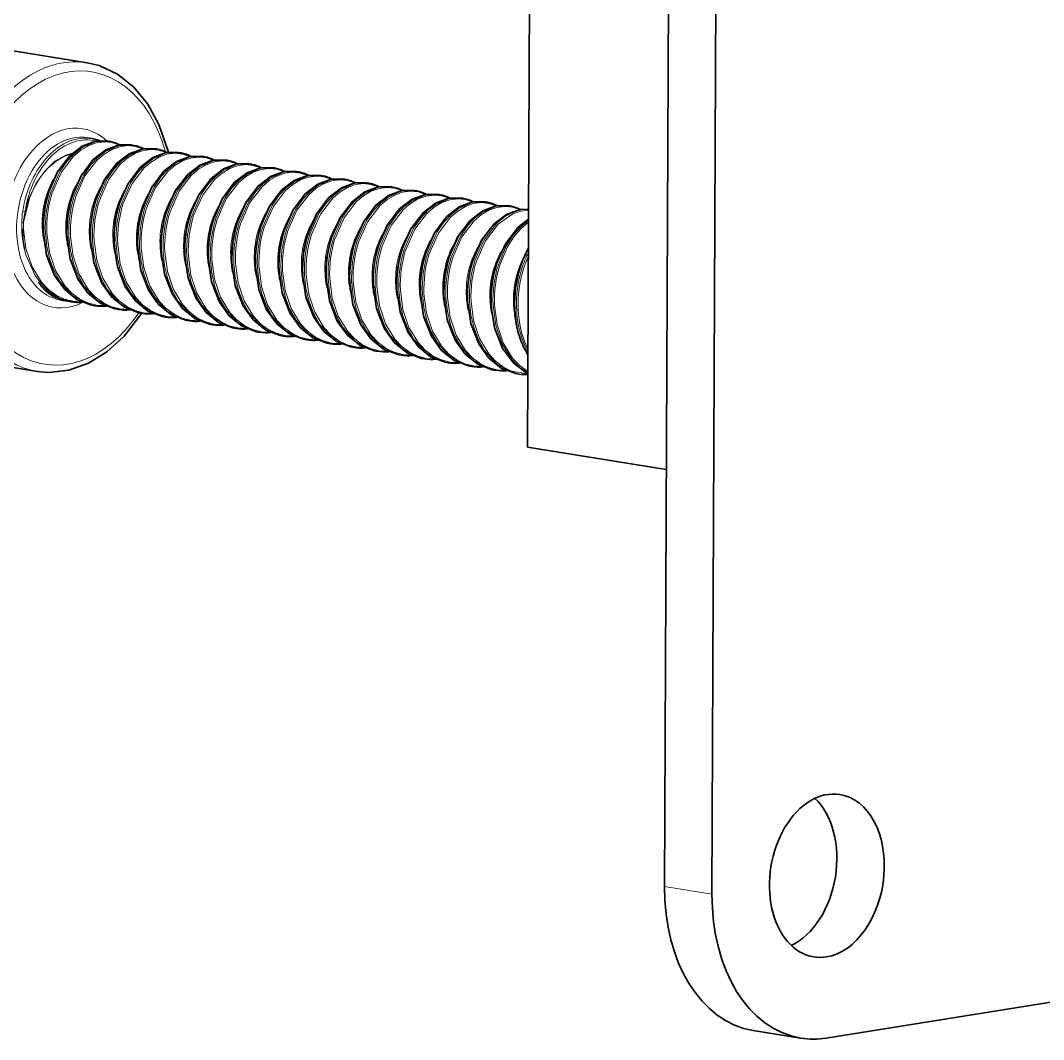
# Model space of a CAD drawing. Extents: x 386 to 1090, y 188 to 736.
# Drawn here: x 903.34 to 915.77, y 581.21 to 593.59 of the extents above; entities that cross this region are included whole.
import ezdxf

# ---------------------------------------------------------------- set-up
doc = ezdxf.new("R2010")
doc.units = 0

msp = doc.modelspace()

# ---------------------------------------------------------------- linework, layer by layer
at = {"color": 7, "lineweight": 35}
for p, q in [((911.169, 583.065), (911.292, 611.687)), ((911.745, 582.972), (911.869, 611.594))]:
    msp.add_line(p, q, dxfattribs=at)
at = {"color": 7, "lineweight": 35, "ltscale": 0.394782}
msp.add_line((909.506, 588.404), (909.574, 604.195), dxfattribs=at)
at = {"color": 7, "lineweight": 35, "ltscale": 0.025376}
for p, q in [((904.153, 593.078), (903.151, 593.239)), ((903.548, 589.326), (902.546, 589.488))]:
    msp.add_line(p, q, dxfattribs=at)
at = {"color": 7, "lineweight": 35, "ltscale": 0.00145}
for p, q in [((904.21, 592.157), (904.153, 592.166)), ((903.892, 590.182), (903.835, 590.191))]:
    msp.add_line(p, q, dxfattribs=at)
at = {"color": 7, "lineweight": 35, "ltscale": 0.000486911}
for p, q in [((904.421, 592.123), (904.402, 592.126)), ((904.708, 592.076), (904.689, 592.08)), ((905.28, 591.984), (905.261, 591.987)), ((905.567, 591.938), (905.547, 591.941)), ((905.853, 591.892), (905.834, 591.895)), ((906.712, 591.753), (906.693, 591.756)), ((906.998, 591.707), (906.979, 591.71)), ((907.857, 591.568), (907.838, 591.572)), ((908.43, 591.476), (908.41, 591.479)), ((909.002, 591.384), (908.983, 591.387)), ((909.289, 591.338), (909.269, 591.341)), ((905.105, 589.987), (905.086, 589.99)), ((905.964, 589.848), (905.945, 589.851)), ((906.25, 589.802), (906.231, 589.805)), ((906.537, 589.756), (906.517, 589.759)), ((907.109, 589.663), (907.09, 589.666)), ((907.395, 589.617), (907.376, 589.62)), ((907.682, 589.571), (907.663, 589.574)), ((908.254, 589.479), (908.235, 589.482)), ((908.541, 589.432), (908.521, 589.435)), ((909.4, 589.294), (909.38, 589.297))]:
    msp.add_line(p, q, dxfattribs=at)
at = {"color": 7, "lineweight": 35, "ltscale": 0.000410938}
for p, q in [((904.438, 592.12), (904.421, 592.123)), ((905.01, 592.027), (904.994, 592.03)), ((905.297, 591.981), (905.28, 591.984)), ((905.583, 591.935), (905.567, 591.938)), ((906.155, 591.843), (906.139, 591.846)), ((906.442, 591.796), (906.426, 591.799)), ((906.728, 591.75), (906.712, 591.753)), ((907.301, 591.658), (907.284, 591.661)), ((907.587, 591.612), (907.571, 591.615)), ((907.873, 591.566), (907.857, 591.568)), ((908.732, 591.427), (908.716, 591.43)), ((909.018, 591.381), (909.002, 591.384)), ((909.305, 591.335), (909.289, 591.338))]:
    msp.add_line(p, q, dxfattribs=at)
at = {"color": 7, "lineweight": 35, "ltscale": 0.000409436}
for p, q in [((904.724, 592.073), (904.708, 592.076)), ((905.869, 591.889), (905.853, 591.892)), ((907.014, 591.704), (906.998, 591.707)), ((908.446, 591.473), (908.43, 591.476))]:
    msp.add_line(p, q, dxfattribs=at)
at = {"color": 7, "lineweight": 35, "ltscale": 0.000485405}
for p, q in [((904.994, 592.03), (904.975, 592.033)), ((906.426, 591.799), (906.406, 591.802)), ((907.284, 591.661), (907.265, 591.664)), ((907.571, 591.615), (907.552, 591.618)), ((908.716, 591.43), (908.697, 591.433)), ((904.246, 590.125), (904.227, 590.128)), ((904.532, 590.079), (904.513, 590.082)), ((905.678, 589.894), (905.658, 589.897)), ((907.968, 589.525), (907.949, 589.528)), ((909.113, 589.34), (909.094, 589.343))]:
    msp.add_line(p, q, dxfattribs=at)
at = {"color": 7, "lineweight": 35, "ltscale": 0.000485162}
for p, q in [((906.139, 591.846), (906.12, 591.849)), ((906.823, 589.709), (906.804, 589.713))]:
    msp.add_line(p, q, dxfattribs=at)
at = {"color": 7, "lineweight": 35, "ltscale": 0.000486669}
for p, q in [((908.143, 591.522), (908.124, 591.525)), ((903.96, 590.171), (903.941, 590.174)), ((904.819, 590.033), (904.799, 590.036)), ((905.391, 589.94), (905.372, 589.943)), ((908.827, 589.386), (908.808, 589.389))]:
    msp.add_line(p, q, dxfattribs=at)
at = {"color": 7, "lineweight": 35, "ltscale": 0.000411212}
msp.add_line((908.16, 591.519), (908.143, 591.522), dxfattribs=at)
at = {"color": 7, "lineweight": 13, "ltscale": 0.0007072}
msp.add_line((903.398, 591.268), (903.37, 591.273), dxfattribs=at)
at = {"color": 7, "lineweight": 13, "ltscale": 0.002024}
msp.add_line((903.359, 591.055), (903.358, 591.136), dxfattribs=at)
at = {"color": 7, "lineweight": 13, "ltscale": 0.000485424}
msp.add_line((903.378, 591.135), (903.358, 591.136), dxfattribs=at)
at = {"color": 7, "lineweight": 13, "ltscale": 0.002004}
msp.add_line((903.378, 591.135), (903.379, 591.055), dxfattribs=at)
at = {"color": 7, "lineweight": 13, "ltscale": 0.000346378}
msp.add_line((903.373, 591.055), (903.359, 591.055), dxfattribs=at)
at = {"color": 7, "lineweight": 35, "ltscale": 0.000577268}
msp.add_line((903.915, 590.179), (903.892, 590.182), dxfattribs=at)
at = {"color": 7, "lineweight": 35, "ltscale": 0.000491461}
for p, q in [((904.208, 590.132), (904.227, 590.128)), ((904.494, 590.085), (904.513, 590.082)), ((905.353, 589.947), (905.372, 589.943)), ((905.639, 589.901), (905.658, 589.897)), ((906.784, 589.716), (906.804, 589.713)), ((907.93, 589.531), (907.949, 589.528)), ((909.075, 589.347), (909.094, 589.343))]:
    msp.add_line(p, q, dxfattribs=at)
at = {"color": 7, "lineweight": 35, "ltscale": 0.000489959}
for p, q in [((904.78, 590.039), (904.799, 590.036)), ((905.067, 589.993), (905.086, 589.99)), ((905.925, 589.855), (905.945, 589.851)), ((906.498, 589.762), (906.517, 589.759)), ((907.071, 589.67), (907.09, 589.666)), ((907.357, 589.624), (907.376, 589.62)), ((907.643, 589.578), (907.663, 589.574)), ((908.502, 589.439), (908.521, 589.435)), ((908.788, 589.393), (908.808, 589.389)), ((909.361, 589.3), (909.38, 589.297))]:
    msp.add_line(p, q, dxfattribs=at)
at = {"color": 7, "lineweight": 35, "ltscale": 0.000489691}
for p, q in [((906.212, 589.808), (906.231, 589.805)), ((908.216, 589.485), (908.235, 589.482))]:
    msp.add_line(p, q, dxfattribs=at)
at = {"color": 7, "lineweight": 35, "ltscale": 0.042663}
msp.add_line((909.506, 588.404), (911.191, 588.133), dxfattribs=at)
at = {"color": 7, "lineweight": 13, "ltscale": 0.014591}
msp.add_line((911.169, 583.065), (911.745, 582.972), dxfattribs=at)
at = {"color": 7, "lineweight": 35, "ltscale": 0.203351}
msp.add_line((913.133, 581.223), (921.164, 582.515), dxfattribs=at)
at = {"color": 7, "lineweight": 35, "ltscale": 0.014592}
msp.add_line((912.823, 581.223), (912.247, 581.316), dxfattribs=at)
at = {"color": 7, "lineweight": 35}
for points in [[(905.14, 591.99), (905.025, 592.327), (904.889, 592.574), (904.72, 592.779), (904.521, 592.937), (904.299, 593.042), (904.153, 593.078)], [(903.684, 591.502), (903.792, 591.75), (903.941, 591.947), (904.093, 592.064), (904.256, 592.124), (904.402, 592.126)], [(903.971, 591.456), (904.079, 591.704), (904.228, 591.901), (904.379, 592.018), (904.542, 592.078), (904.689, 592.08)], [(904.257, 591.41), (904.365, 591.658), (904.514, 591.855), (904.665, 591.972), (904.828, 592.032), (904.975, 592.033)], [(904.543, 591.364), (904.651, 591.611), (904.8, 591.809), (904.951, 591.926), (905.115, 591.986), (905.261, 591.987)], [(904.83, 591.317), (904.938, 591.565), (905.087, 591.763), (905.238, 591.879), (905.401, 591.939), (905.547, 591.941)], [(905.116, 591.271), (905.224, 591.519), (905.373, 591.716), (905.524, 591.833), (905.687, 591.893), (905.834, 591.895)], [(905.402, 591.225), (905.51, 591.473), (905.659, 591.67), (905.81, 591.787), (905.973, 591.847), (906.12, 591.849)], [(905.688, 591.179), (905.796, 591.427), (905.945, 591.624), (906.097, 591.741), (906.26, 591.801), (906.406, 591.802)], [(905.975, 591.133), (906.083, 591.38), (906.232, 591.578), (906.383, 591.695), (906.546, 591.755), (906.693, 591.756)], [(906.261, 591.087), (906.369, 591.334), (906.518, 591.532), (906.669, 591.648), (906.832, 591.708), (906.979, 591.71)], [(906.547, 591.04), (906.655, 591.288), (906.804, 591.486), (906.956, 591.602), (907.119, 591.662), (907.265, 591.664)], [(906.834, 590.994), (906.942, 591.242), (907.091, 591.439), (907.242, 591.556), (907.405, 591.616), (907.552, 591.618)], [(907.12, 590.948), (907.228, 591.196), (907.377, 591.393), (907.528, 591.51), (907.691, 591.57), (907.838, 591.572)], [(907.406, 590.902), (907.514, 591.15), (907.663, 591.347), (907.814, 591.464), (907.978, 591.524), (908.124, 591.525)], [(907.693, 590.856), (907.8, 591.103), (907.95, 591.301), (908.101, 591.418), (908.264, 591.478), (908.41, 591.479)], [(907.979, 590.81), (908.087, 591.057), (908.236, 591.255), (908.387, 591.371), (908.55, 591.431), (908.697, 591.433)], [(908.265, 590.763), (908.373, 591.011), (908.522, 591.208), (908.673, 591.325), (908.836, 591.385), (908.983, 591.387)], [(908.551, 590.717), (908.659, 590.965), (908.808, 591.162), (908.96, 591.279), (909.123, 591.339), (909.269, 591.341)], [(908.838, 590.671), (908.947, 590.92), (909.097, 591.118), (909.25, 591.235), (909.413, 591.294), (909.518, 591.299)], [(909.124, 590.625), (909.235, 590.878), (909.389, 591.078), (909.518, 591.178)], [(903.62, 591.016), (903.661, 590.738), (903.758, 590.492), (903.88, 590.321), (904.033, 590.198), (904.208, 590.132)], [(903.907, 590.969), (903.948, 590.692), (904.044, 590.445), (904.166, 590.274), (904.319, 590.152), (904.494, 590.085)], [(904.193, 590.923), (904.234, 590.646), (904.33, 590.399), (904.453, 590.228), (904.605, 590.106), (904.78, 590.039)], [(904.479, 590.877), (904.52, 590.599), (904.617, 590.353), (904.739, 590.182), (904.892, 590.059), (905.067, 589.993)], [(904.766, 590.831), (904.806, 590.553), (904.903, 590.307), (905.025, 590.136), (905.178, 590.013), (905.353, 589.947)], [(905.052, 590.785), (905.093, 590.507), (905.189, 590.261), (905.312, 590.09), (905.464, 589.967), (905.639, 589.901)], [(905.338, 590.738), (905.379, 590.461), (905.476, 590.214), (905.598, 590.044), (905.751, 589.921), (905.925, 589.855)], [(905.625, 590.692), (905.665, 590.415), (905.762, 590.168), (905.884, 589.997), (906.037, 589.875), (906.212, 589.808)], [(905.911, 590.646), (905.952, 590.368), (906.048, 590.122), (906.171, 589.951), (906.323, 589.828), (906.498, 589.762)], [(906.197, 590.6), (906.238, 590.322), (906.334, 590.076), (906.457, 589.905), (906.61, 589.782), (906.784, 589.716)], [(906.483, 590.554), (906.524, 590.276), (906.621, 590.03), (906.743, 589.859), (906.896, 589.736), (907.071, 589.67)], [(906.77, 590.508), (906.81, 590.23), (906.907, 589.984), (907.029, 589.813), (907.182, 589.69), (907.357, 589.624)], [(907.056, 590.461), (907.097, 590.184), (907.193, 589.937), (907.316, 589.766), (907.468, 589.644), (907.643, 589.578)], [(907.342, 590.415), (907.383, 590.138), (907.48, 589.891), (907.602, 589.72), (907.755, 589.598), (907.93, 589.531)], [(907.629, 590.369), (907.669, 590.091), (907.766, 589.845), (907.888, 589.674), (908.041, 589.551), (908.216, 589.485)], [(907.915, 590.323), (907.956, 590.045), (908.052, 589.799), (908.175, 589.628), (908.327, 589.505), (908.502, 589.439)], [(908.201, 590.277), (908.242, 589.999), (908.339, 589.753), (908.461, 589.582), (908.614, 589.459), (908.788, 589.393)], [(908.487, 590.23), (908.528, 589.953), (908.625, 589.706), (908.747, 589.536), (908.9, 589.413), (909.075, 589.347)], [(908.774, 590.184), (908.815, 589.907), (908.911, 589.66), (909.034, 589.489), (909.186, 589.367), (909.361, 589.3)], [(904.817, 590.033), (904.601, 589.753), (904.393, 589.564), (904.17, 589.426), (903.932, 589.341), (903.689, 589.314), (903.548, 589.326)], [(909.06, 590.138), (909.102, 589.857), (909.2, 589.609), (909.328, 589.435), (909.481, 589.316), (909.51, 589.301)]]:
    msp.add_lwpolyline(points, dxfattribs=at)
at = {"color": 7, "lineweight": 13}
for points in [[(904.402, 592.126), (904.233, 592.119), (904.068, 592.047), (903.976, 591.975), (903.892, 591.886), (903.806, 591.763), (903.691, 591.504)], [(904.421, 592.123), (904.253, 592.116), (904.088, 592.044), (903.995, 591.972), (903.911, 591.883), (903.825, 591.76), (903.71, 591.5)], [(904.54, 592.078), (904.453, 592.107), (904.361, 592.116), (904.264, 592.103), (904.168, 592.069), (904.075, 592.014), (903.988, 591.94), (903.84, 591.747), (903.729, 591.496)], [(904.689, 592.08), (904.52, 592.073), (904.355, 592.001), (904.262, 591.929), (904.178, 591.84), (904.092, 591.717), (903.977, 591.457)], [(904.708, 592.076), (904.539, 592.069), (904.374, 591.998), (904.281, 591.926), (904.197, 591.837), (904.111, 591.713), (903.997, 591.454)], [(904.827, 592.031), (904.739, 592.061), (904.648, 592.07), (904.55, 592.057), (904.454, 592.023), (904.361, 591.968), (904.274, 591.894), (904.126, 591.701), (904.016, 591.45)], [(904.975, 592.033), (904.806, 592.026), (904.641, 591.954), (904.549, 591.883), (904.464, 591.794), (904.379, 591.67), (904.264, 591.411)], [(904.994, 592.03), (904.825, 592.023), (904.66, 591.951), (904.568, 591.88), (904.484, 591.791), (904.398, 591.667), (904.283, 591.408)], [(905.113, 591.985), (905.025, 592.015), (904.934, 592.024), (904.837, 592.011), (904.741, 591.977), (904.647, 591.922), (904.56, 591.848), (904.413, 591.655), (904.302, 591.403)], [(903.966, 591.971), (903.869, 591.938), (903.776, 591.883), (903.677, 591.798), (903.59, 591.693), (903.514, 591.57), (903.453, 591.433), (903.378, 591.135)], [(903.974, 591.979), (903.896, 591.955), (903.762, 591.88), (903.637, 591.761), (903.528, 591.605), (903.442, 591.416), (903.398, 591.268)], [(905.261, 591.987), (905.092, 591.98), (904.927, 591.908), (904.835, 591.837), (904.751, 591.748), (904.665, 591.624), (904.55, 591.365)], [(905.28, 591.984), (905.111, 591.977), (904.947, 591.905), (904.854, 591.834), (904.77, 591.745), (904.684, 591.621), (904.569, 591.362)], [(905.399, 591.939), (905.312, 591.968), (905.22, 591.977), (905.123, 591.965), (905.027, 591.931), (904.934, 591.875), (904.847, 591.802), (904.699, 591.609), (904.588, 591.357)], [(905.547, 591.941), (905.379, 591.934), (905.214, 591.862), (905.121, 591.791), (905.037, 591.701), (904.951, 591.578), (904.836, 591.319)], [(905.567, 591.938), (905.398, 591.931), (905.233, 591.859), (905.14, 591.788), (905.056, 591.698), (904.97, 591.575), (904.856, 591.316)], [(905.686, 591.893), (905.598, 591.922), (905.507, 591.931), (905.409, 591.919), (905.313, 591.885), (905.22, 591.829), (905.133, 591.755), (904.985, 591.562), (904.874, 591.311)], [(905.834, 591.895), (905.665, 591.888), (905.5, 591.816), (905.408, 591.745), (905.323, 591.655), (905.237, 591.532), (905.123, 591.273)], [(905.853, 591.892), (905.684, 591.885), (905.519, 591.813), (905.427, 591.741), (905.343, 591.652), (905.257, 591.529), (905.142, 591.27)], [(905.972, 591.847), (905.884, 591.876), (905.793, 591.885), (905.696, 591.873), (905.6, 591.838), (905.506, 591.783), (905.419, 591.709), (905.271, 591.516), (905.161, 591.265)], [(906.12, 591.849), (905.951, 591.842), (905.786, 591.77), (905.694, 591.698), (905.61, 591.609), (905.524, 591.486), (905.409, 591.227)], [(906.139, 591.846), (905.97, 591.839), (905.806, 591.767), (905.713, 591.695), (905.629, 591.606), (905.543, 591.483), (905.428, 591.223)], [(906.258, 591.801), (906.171, 591.83), (906.079, 591.839), (905.982, 591.826), (905.886, 591.792), (905.793, 591.737), (905.706, 591.663), (905.558, 591.47), (905.447, 591.219)], [(906.406, 591.802), (906.237, 591.795), (906.073, 591.724), (905.98, 591.652), (905.896, 591.563), (905.81, 591.439), (905.695, 591.18)], [(906.426, 591.799), (906.257, 591.792), (906.092, 591.721), (905.999, 591.649), (905.915, 591.56), (905.829, 591.436), (905.714, 591.177)], [(906.544, 591.754), (906.457, 591.784), (906.366, 591.793), (906.268, 591.78), (906.172, 591.746), (906.079, 591.691), (905.992, 591.617), (905.844, 591.424), (905.733, 591.173)], [(906.693, 591.756), (906.524, 591.749), (906.359, 591.677), (906.266, 591.606), (906.182, 591.517), (906.096, 591.393), (905.982, 591.134)], [(906.712, 591.753), (906.543, 591.746), (906.378, 591.674), (906.286, 591.603), (906.201, 591.514), (906.116, 591.39), (906.001, 591.131)], [(906.831, 591.708), (906.743, 591.737), (906.652, 591.747), (906.554, 591.734), (906.458, 591.7), (906.365, 591.645), (906.278, 591.571), (906.13, 591.378), (906.02, 591.126)], [(906.979, 591.71), (906.81, 591.703), (906.645, 591.631), (906.553, 591.56), (906.469, 591.471), (906.383, 591.347), (906.268, 591.088)], [(906.998, 591.707), (906.829, 591.7), (906.664, 591.628), (906.572, 591.557), (906.488, 591.467), (906.402, 591.344), (906.287, 591.085)], [(907.117, 591.662), (907.029, 591.691), (906.938, 591.7), (906.841, 591.688), (906.745, 591.654), (906.651, 591.598), (906.565, 591.525), (906.417, 591.332), (906.306, 591.08)], [(907.265, 591.664), (907.096, 591.657), (906.932, 591.585), (906.839, 591.514), (906.755, 591.424), (906.669, 591.301), (906.554, 591.042)], [(907.284, 591.661), (907.116, 591.654), (906.951, 591.582), (906.858, 591.51), (906.774, 591.421), (906.688, 591.298), (906.573, 591.039)], [(907.403, 591.616), (907.316, 591.645), (907.224, 591.654), (907.127, 591.642), (907.031, 591.607), (906.938, 591.552), (906.851, 591.478), (906.703, 591.285), (906.592, 591.034)], [(907.552, 591.618), (907.383, 591.611), (907.218, 591.539), (907.125, 591.467), (907.041, 591.378), (906.955, 591.255), (906.841, 590.996)], [(907.571, 591.615), (907.402, 591.608), (907.237, 591.536), (907.145, 591.464), (907.06, 591.375), (906.974, 591.252), (906.86, 590.993)], [(907.69, 591.57), (907.602, 591.599), (907.511, 591.608), (907.413, 591.596), (907.317, 591.561), (907.224, 591.506), (907.137, 591.432), (906.989, 591.239), (906.879, 590.988)], [(907.838, 591.572), (907.669, 591.565), (907.504, 591.493), (907.412, 591.421), (907.327, 591.332), (907.242, 591.209), (907.127, 590.949)], [(907.857, 591.568), (907.688, 591.561), (907.523, 591.49), (907.431, 591.418), (907.347, 591.329), (907.261, 591.206), (907.146, 590.946)], [(907.976, 591.523), (907.888, 591.553), (907.797, 591.562), (907.7, 591.549), (907.604, 591.515), (907.51, 591.46), (907.423, 591.386), (907.276, 591.193), (907.165, 590.942)], [(908.124, 591.525), (907.955, 591.518), (907.79, 591.447), (907.698, 591.375), (907.614, 591.286), (907.528, 591.162), (907.413, 590.903)], [(908.143, 591.522), (907.974, 591.515), (907.81, 591.443), (907.717, 591.372), (907.633, 591.283), (907.547, 591.159), (907.432, 590.9)], [(908.262, 591.477), (908.175, 591.507), (908.083, 591.516), (907.986, 591.503), (907.89, 591.469), (907.797, 591.414), (907.71, 591.34), (907.562, 591.147), (907.451, 590.895)], [(908.41, 591.479), (908.242, 591.472), (908.077, 591.4), (907.984, 591.329), (907.9, 591.24), (907.814, 591.116), (907.699, 590.857)], [(908.43, 591.476), (908.261, 591.469), (908.096, 591.397), (908.003, 591.326), (907.919, 591.237), (907.833, 591.113), (907.719, 590.854)], [(908.549, 591.431), (908.461, 591.46), (908.37, 591.469), (908.272, 591.457), (908.176, 591.423), (908.083, 591.367), (907.996, 591.294), (907.848, 591.101), (907.737, 590.849)], [(908.697, 591.433), (908.528, 591.426), (908.363, 591.354), (908.271, 591.283), (908.186, 591.193), (908.1, 591.07), (907.986, 590.811)], [(908.716, 591.43), (908.547, 591.423), (908.382, 591.351), (908.29, 591.28), (908.206, 591.19), (908.12, 591.067), (908.005, 590.808)], [(908.835, 591.385), (908.747, 591.414), (908.656, 591.423), (908.559, 591.411), (908.463, 591.377), (908.369, 591.321), (908.282, 591.247), (908.134, 591.055), (908.024, 590.803)], [(908.983, 591.387), (908.814, 591.38), (908.649, 591.308), (908.557, 591.237), (908.473, 591.147), (908.387, 591.024), (908.272, 590.765)], [(909.002, 591.384), (908.833, 591.377), (908.669, 591.305), (908.576, 591.233), (908.492, 591.144), (908.406, 591.021), (908.291, 590.762)], [(909.121, 591.339), (909.034, 591.368), (908.942, 591.377), (908.845, 591.365), (908.749, 591.33), (908.656, 591.275), (908.569, 591.201), (908.421, 591.008), (908.31, 590.757)], [(909.269, 591.341), (909.1, 591.334), (908.936, 591.262), (908.843, 591.19), (908.759, 591.101), (908.673, 590.978), (908.558, 590.719)], [(909.289, 591.338), (909.12, 591.331), (908.955, 591.259), (908.862, 591.187), (908.778, 591.098), (908.692, 590.975), (908.578, 590.715)], [(909.407, 591.293), (909.32, 591.322), (909.229, 591.331), (909.131, 591.318), (909.035, 591.284), (908.942, 591.229), (908.855, 591.155), (908.707, 590.962), (908.596, 590.711)], [(909.519, 591.299), (909.421, 591.294), (909.324, 591.268), (909.222, 591.216), (909.127, 591.142), (909.038, 591.046), (908.961, 590.934), (908.845, 590.672)], [(909.518, 591.297), (909.426, 591.289), (909.334, 591.261), (909.232, 591.207), (909.137, 591.13), (908.976, 590.925), (908.864, 590.669)], [(909.518, 591.285), (909.421, 591.273), (909.325, 591.24), (909.148, 591.115), (908.992, 590.914), (908.883, 590.665)], [(909.518, 591.175), (909.419, 591.101), (909.33, 591.006), (909.186, 590.77), (909.131, 590.626)], [(909.518, 591.16), (909.415, 591.076), (909.323, 590.97), (909.241, 590.84), (909.15, 590.623)], [(909.518, 591.139), (909.424, 591.059), (909.339, 590.961), (909.258, 590.831), (909.169, 590.618)], [(903.379, 591.055), (903.41, 590.818), (903.483, 590.599), (903.597, 590.412), (903.682, 590.322), (903.777, 590.251), (903.876, 590.205), (903.98, 590.178), (904.081, 590.173)], [(903.626, 591.014), (903.661, 590.762), (903.742, 590.529), (903.87, 590.335), (904.026, 590.203), (904.208, 590.132)], [(903.665, 591.009), (903.696, 590.772), (903.769, 590.553), (903.883, 590.365), (903.968, 590.276), (904.064, 590.205), (904.162, 590.158), (904.266, 590.132), (904.368, 590.127)], [(903.646, 591.009), (903.663, 590.843), (903.7, 590.683), (903.755, 590.54), (903.828, 590.41), (903.976, 590.249), (904.156, 590.148), (904.246, 590.125)], [(903.913, 590.968), (903.947, 590.715), (904.029, 590.483), (904.156, 590.289), (904.312, 590.157), (904.494, 590.085)], [(903.932, 590.963), (903.949, 590.797), (903.986, 590.637), (904.042, 590.494), (904.115, 590.364), (904.262, 590.202), (904.442, 590.101), (904.532, 590.079)], [(903.951, 590.963), (903.982, 590.726), (904.056, 590.507), (904.17, 590.319), (904.254, 590.23), (904.35, 590.159), (904.448, 590.112), (904.553, 590.086), (904.654, 590.08)], [(904.199, 590.922), (904.233, 590.669), (904.315, 590.437), (904.443, 590.243), (904.598, 590.111), (904.78, 590.039)], [(904.218, 590.916), (904.235, 590.75), (904.273, 590.591), (904.328, 590.447), (904.401, 590.318), (904.548, 590.156), (904.729, 590.055), (904.819, 590.033)], [(904.238, 590.917), (904.269, 590.68), (904.342, 590.461), (904.456, 590.273), (904.541, 590.184), (904.636, 590.113), (904.735, 590.066), (904.839, 590.04), (904.94, 590.034)], [(904.485, 590.876), (904.519, 590.623), (904.601, 590.391), (904.729, 590.197), (904.885, 590.064), (905.067, 589.993)], [(904.505, 590.87), (904.522, 590.704), (904.559, 590.545), (904.614, 590.401), (904.687, 590.272), (904.835, 590.11), (905.015, 590.009), (905.105, 589.987)], [(904.524, 590.87), (904.555, 590.634), (904.628, 590.414), (904.742, 590.227), (904.827, 590.137), (904.923, 590.067), (905.021, 590.02), (905.125, 589.993), (905.227, 589.988)], [(904.772, 590.829), (904.806, 590.577), (904.888, 590.345), (905.015, 590.15), (905.171, 590.018), (905.353, 589.947)], [(904.791, 590.824), (904.808, 590.658), (904.845, 590.499), (904.9, 590.355), (904.974, 590.226), (905.121, 590.064), (905.301, 589.963), (905.391, 589.94)], [(904.81, 590.824), (904.841, 590.588), (904.915, 590.368), (905.029, 590.181), (905.113, 590.091), (905.209, 590.021), (905.307, 589.974), (905.411, 589.947), (905.513, 589.942)], [(905.058, 590.783), (905.092, 590.531), (905.174, 590.299), (905.302, 590.104), (905.457, 589.972), (905.639, 589.901)], [(905.077, 590.778), (905.094, 590.612), (905.132, 590.452), (905.187, 590.309), (905.26, 590.18), (905.407, 590.018), (905.588, 589.917), (905.678, 589.894)], [(905.097, 590.778), (905.128, 590.541), (905.201, 590.322), (905.315, 590.135), (905.399, 590.045), (905.495, 589.974), (905.594, 589.928), (905.698, 589.901), (905.799, 589.896)], [(903.41, 590.742), (903.52, 590.491), (903.597, 590.385), (903.687, 590.297), (903.817, 590.215), (903.96, 590.171)], [(905.344, 590.737), (905.378, 590.484), (905.46, 590.252), (905.588, 590.058), (905.744, 589.926), (905.925, 589.855)], [(905.364, 590.732), (905.381, 590.566), (905.418, 590.406), (905.473, 590.263), (905.546, 590.133), (905.693, 589.972), (905.874, 589.871), (905.964, 589.848)], [(905.383, 590.732), (905.414, 590.495), (905.487, 590.276), (905.601, 590.088), (905.686, 589.999), (905.781, 589.928), (905.88, 589.881), (905.984, 589.855), (906.086, 589.849)], [(905.63, 590.691), (905.665, 590.438), (905.746, 590.206), (905.874, 590.012), (906.03, 589.88), (906.212, 589.808)], [(905.65, 590.686), (905.667, 590.52), (905.704, 590.36), (905.759, 590.216), (905.833, 590.087), (905.98, 589.925), (906.16, 589.824), (906.25, 589.802)], [(905.669, 590.686), (905.7, 590.449), (905.773, 590.23), (905.887, 590.042), (905.972, 589.953), (906.068, 589.882), (906.166, 589.835), (906.27, 589.809), (906.372, 589.803)], [(905.917, 590.645), (905.951, 590.392), (906.033, 590.16), (906.16, 589.966), (906.316, 589.834), (906.498, 589.762)], [(905.936, 590.639), (905.953, 590.473), (905.991, 590.314), (906.046, 590.17), (906.119, 590.041), (906.266, 589.879), (906.446, 589.778), (906.537, 589.756)], [(905.956, 590.64), (905.987, 590.403), (906.06, 590.184), (906.174, 589.996), (906.258, 589.906), (906.354, 589.836), (906.452, 589.789), (906.557, 589.763), (906.658, 589.757)], [(906.203, 590.599), (906.237, 590.346), (906.319, 590.114), (906.447, 589.919), (906.602, 589.787), (906.784, 589.716)], [(906.222, 590.593), (906.24, 590.427), (906.277, 590.268), (906.332, 590.124), (906.405, 589.995), (906.552, 589.833), (906.733, 589.732), (906.823, 589.709)], [(906.242, 590.593), (906.273, 590.357), (906.346, 590.137), (906.46, 589.95), (906.545, 589.86), (906.64, 589.79), (906.739, 589.743), (906.843, 589.716), (906.944, 589.711)], [(906.489, 590.552), (906.524, 590.3), (906.605, 590.068), (906.733, 589.873), (906.889, 589.741), (907.071, 589.67)], [(906.509, 590.547), (906.526, 590.381), (906.563, 590.222), (906.618, 590.078), (906.692, 589.949), (906.839, 589.787), (907.019, 589.686), (907.109, 589.663)], [(906.528, 590.547), (906.559, 590.31), (906.632, 590.091), (906.746, 589.904), (906.831, 589.814), (906.927, 589.744), (907.025, 589.697), (907.129, 589.67), (907.231, 589.665)], [(906.776, 590.506), (906.81, 590.254), (906.892, 590.022), (907.019, 589.827), (907.175, 589.695), (907.357, 589.624)], [(906.795, 590.501), (906.812, 590.335), (906.849, 590.175), (906.904, 590.032), (906.978, 589.902), (907.125, 589.741), (907.305, 589.64), (907.395, 589.617)], [(906.814, 590.501), (906.845, 590.264), (906.919, 590.045), (907.033, 589.857), (907.117, 589.768), (907.213, 589.697), (907.311, 589.65), (907.416, 589.624), (907.517, 589.619)], [(907.062, 590.46), (907.096, 590.207), (907.178, 589.975), (907.306, 589.781), (907.461, 589.649), (907.643, 589.578)], [(907.081, 590.455), (907.098, 590.289), (907.136, 590.129), (907.191, 589.986), (907.264, 589.856), (907.411, 589.694), (907.592, 589.594), (907.682, 589.571)], [(907.101, 590.455), (907.132, 590.218), (907.205, 589.999), (907.319, 589.811), (907.404, 589.722), (907.499, 589.651), (907.598, 589.604), (907.702, 589.578), (907.803, 589.572)], [(907.348, 590.414), (907.383, 590.161), (907.464, 589.929), (907.592, 589.735), (907.748, 589.603), (907.93, 589.531)], [(907.368, 590.408), (907.385, 590.243), (907.422, 590.083), (907.477, 589.939), (907.55, 589.81), (907.698, 589.648), (907.878, 589.547), (907.968, 589.525)], [(907.387, 590.409), (907.418, 590.172), (907.491, 589.953), (907.605, 589.765), (907.69, 589.676), (907.786, 589.605), (907.884, 589.558), (907.988, 589.532), (908.09, 589.526)], [(907.635, 590.368), (907.669, 590.115), (907.751, 589.883), (907.878, 589.689), (908.034, 589.556), (908.216, 589.485)], [(907.654, 590.362), (907.671, 590.196), (907.708, 590.037), (907.763, 589.893), (907.837, 589.764), (907.984, 589.602), (908.164, 589.501), (908.254, 589.479)], [(907.673, 590.363), (907.704, 590.126), (907.778, 589.906), (907.892, 589.719), (907.976, 589.629), (908.072, 589.559), (908.17, 589.512), (908.274, 589.485), (908.376, 589.48)], [(907.921, 590.321), (907.955, 590.069), (908.037, 589.837), (908.164, 589.642), (908.32, 589.51), (908.502, 589.439)], [(907.94, 590.316), (907.957, 590.15), (907.995, 589.991), (908.05, 589.847), (908.123, 589.718), (908.27, 589.556), (908.451, 589.455), (908.541, 589.432)], [(907.96, 590.316), (907.991, 590.08), (908.064, 589.86), (908.178, 589.673), (908.262, 589.583), (908.358, 589.513), (908.457, 589.466), (908.561, 589.439), (908.662, 589.434)], [(908.207, 590.275), (908.241, 590.023), (908.323, 589.791), (908.451, 589.596), (908.607, 589.464), (908.788, 589.393)], [(908.227, 590.27), (908.244, 590.104), (908.281, 589.945), (908.336, 589.801), (908.409, 589.672), (908.557, 589.51), (908.737, 589.409), (908.827, 589.386)], [(908.246, 590.27), (908.277, 590.033), (908.35, 589.814), (908.464, 589.627), (908.549, 589.537), (908.645, 589.466), (908.743, 589.42), (908.847, 589.393), (908.949, 589.388)], [(908.494, 590.229), (908.528, 589.977), (908.609, 589.744), (908.737, 589.55), (908.893, 589.418), (909.075, 589.347)], [(908.513, 590.224), (908.53, 590.058), (908.567, 589.898), (908.622, 589.755), (908.696, 589.625), (908.843, 589.464), (909.023, 589.363), (909.113, 589.34)], [(908.532, 590.224), (908.563, 589.987), (908.636, 589.768), (908.75, 589.58), (908.835, 589.491), (908.931, 589.42), (909.029, 589.373), (909.133, 589.347), (909.235, 589.341)], [(908.78, 590.183), (908.814, 589.93), (908.896, 589.698), (909.023, 589.504), (909.179, 589.372), (909.361, 589.3)], [(908.799, 590.178), (908.816, 590.012), (908.854, 589.852), (908.909, 589.708), (908.982, 589.579), (909.129, 589.417), (909.31, 589.316), (909.4, 589.294)], [(908.818, 590.178), (908.849, 589.943), (908.921, 589.726), (909.033, 589.539), (909.117, 589.449), (909.212, 589.377), (909.308, 589.33), (909.51, 589.295)], [(909.066, 590.137), (909.083, 589.971), (909.12, 589.811), (909.175, 589.667), (909.248, 589.537), (909.367, 589.399), (909.51, 589.301)], [(909.085, 590.131), (909.118, 589.887), (909.195, 589.662), (909.315, 589.471), (909.406, 589.379), (909.51, 589.308)], [(909.105, 590.132), (909.136, 589.895), (909.209, 589.675), (909.323, 589.488), (909.411, 589.396), (909.51, 589.324)]]:
    msp.add_lwpolyline(points, dxfattribs=at)
at = {"color": 7, "lineweight": 35}
for centre, radius, start, end in [((904.131, 591.67), 0.493, 69.013, 80.7696), ((904.352, 591.697), 0.431, 62.4552, 78.5832), ((904.639, 591.651), 0.431, 62.4552, 78.5832), ((904.925, 591.605), 0.431, 62.4552, 78.5832), ((905.211, 591.559), 0.431, 62.4552, 78.5832), ((905.498, 591.513), 0.431, 62.4552, 78.5832), ((905.784, 591.467), 0.431, 62.4552, 78.5832), ((906.07, 591.42), 0.431, 62.4552, 78.5832), ((906.356, 591.374), 0.431, 62.4552, 78.5832), ((906.643, 591.328), 0.431, 62.4552, 78.5832), ((906.929, 591.282), 0.431, 62.4552, 78.5832), ((907.215, 591.236), 0.431, 62.4552, 78.5832), ((907.502, 591.189), 0.431, 62.4552, 78.5832), ((907.788, 591.143), 0.431, 62.4552, 78.5832), ((908.074, 591.097), 0.431, 62.4552, 78.5832), ((905.053, 591.075), 1.434, 162.6672, 182.373), ((905.34, 591.029), 1.434, 162.6672, 182.373), ((905.626, 590.983), 1.434, 162.6672, 182.373), ((908.361, 591.051), 0.431, 62.4552, 78.5832), ((908.647, 591.005), 0.431, 62.4552, 78.5832), ((905.912, 590.936), 1.434, 162.6672, 182.373), ((906.199, 590.89), 1.434, 162.6672, 182.373), ((906.485, 590.844), 1.434, 162.6672, 182.373), ((908.933, 590.959), 0.431, 62.4552, 78.5832), ((909.219, 590.912), 0.431, 62.4552, 78.5832), ((906.771, 590.798), 1.434, 162.6672, 182.373), ((907.058, 590.752), 1.434, 162.6672, 182.373), ((907.344, 590.705), 1.434, 162.6672, 182.373), ((907.63, 590.659), 1.434, 162.6672, 182.373), ((907.916, 590.613), 1.434, 162.6672, 182.373), ((908.203, 590.567), 1.434, 162.6672, 182.373), ((908.489, 590.521), 1.434, 162.6672, 182.373), ((908.775, 590.475), 1.434, 162.6672, 182.373), ((909.062, 590.428), 1.434, 162.6672, 182.373), ((909.348, 590.382), 1.434, 162.6672, 182.373), ((909.634, 590.336), 1.434, 162.6672, 182.373), ((910.598, 590.209), 1.244, 150.4319, 162.7216), ((909.921, 590.29), 1.434, 162.6672, 182.373), ((910.207, 590.244), 1.434, 162.6672, 182.373), ((910.493, 590.198), 1.434, 162.6672, 182.373), ((910.779, 590.151), 1.434, 162.6672, 182.373), ((904.04, 590.754), 0.588, 228.9204, 260.3103), ((904.048, 590.729), 0.565, 260.9681, 274.8366), ((904.335, 590.683), 0.565, 260.9733, 274.8366), ((904.621, 590.637), 0.565, 260.9733, 274.8366), ((904.907, 590.59), 0.565, 260.9733, 274.8366), ((910.524, 590.119), 1.177, 181.312, 210.5039), ((905.194, 590.544), 0.565, 260.9733, 274.8366), ((905.48, 590.498), 0.565, 260.9733, 274.8366), ((905.766, 590.452), 0.565, 260.9733, 274.8366), ((906.053, 590.406), 0.565, 260.9733, 274.8366), ((906.339, 590.36), 0.565, 260.9733, 274.8366), ((906.625, 590.313), 0.565, 260.9733, 274.8366), ((906.911, 590.267), 0.565, 260.9733, 274.8366), ((907.198, 590.221), 0.565, 260.9733, 274.8366), ((907.484, 590.175), 0.565, 260.9733, 274.8366), ((907.77, 590.129), 0.565, 260.9733, 274.8366), ((908.057, 590.082), 0.565, 260.9733, 274.8366), ((908.343, 590.036), 0.565, 260.9733, 274.8366), ((908.629, 589.99), 0.565, 260.9733, 274.8366), ((908.916, 589.944), 0.565, 260.9733, 274.8366), ((909.202, 589.898), 0.565, 260.9733, 274.8366), ((909.488, 589.849), 0.562, 260.9575, 272.2132)]:
    msp.add_arc(centre, radius, start, end, dxfattribs=at)
at = {"color": 7, "lineweight": 13}
for centre, radius, start, end in [((904.687, 591.132), 1.081, 150.3032, 183.5974), ((904.975, 591.086), 1.082, 150.4862, 183.5845), ((905.261, 591.04), 1.082, 150.4862, 183.5845), ((905.548, 590.994), 1.082, 150.4862, 183.5845), ((905.068, 591.073), 1.443, 162.6156, 182.3192), ((905.087, 591.069), 1.443, 162.6169, 182.4073), ((905.092, 591.069), 1.429, 162.5997, 182.3897), ((905.354, 591.026), 1.443, 162.6156, 182.3192), ((905.374, 591.023), 1.443, 162.6169, 182.4073), ((905.379, 591.022), 1.429, 162.5997, 182.3897), ((905.641, 590.98), 1.443, 162.6168, 182.3186), ((905.66, 590.977), 1.443, 162.6169, 182.4073), ((905.665, 590.976), 1.429, 162.5997, 182.3897), ((905.834, 590.948), 1.082, 150.4862, 183.5845), ((906.12, 590.901), 1.082, 150.4862, 183.5845), ((906.407, 590.855), 1.082, 150.4862, 183.5845), ((904.34, 591.119), 0.982, 171.0105, 179.0314), ((904.599, 591.016), 1.227, 168.1296, 174.4173), ((905.927, 590.934), 1.443, 162.6168, 182.3186), ((905.946, 590.931), 1.443, 162.6169, 182.4073), ((905.951, 590.93), 1.428, 162.5985, 182.3903), ((906.213, 590.888), 1.443, 162.6167, 182.3186), ((906.233, 590.885), 1.443, 162.6169, 182.4073), ((906.238, 590.884), 1.429, 162.5997, 182.3897), ((906.499, 590.842), 1.442, 162.6109, 182.3214), ((906.519, 590.839), 1.443, 162.6169, 182.4073), ((906.524, 590.838), 1.429, 162.5997, 182.3897), ((906.693, 590.809), 1.082, 150.4862, 183.5845), ((906.979, 590.763), 1.082, 150.4862, 183.5845), ((906.785, 590.795), 1.442, 162.6109, 182.3214), ((906.805, 590.792), 1.443, 162.6169, 182.4073), ((906.81, 590.792), 1.428, 162.5985, 182.3903), ((907.072, 590.749), 1.443, 162.6167, 182.3186), ((907.092, 590.746), 1.443, 162.6169, 182.4073), ((907.096, 590.745), 1.428, 162.5937, 182.3926), ((907.358, 590.703), 1.442, 162.6109, 182.3214), ((907.266, 590.717), 1.082, 150.4862, 183.5845), ((907.552, 590.671), 1.082, 150.4862, 183.5845), ((907.838, 590.624), 1.082, 150.4862, 183.5845), ((904.667, 591.106), 1.309, 182.2141, 196.1157), ((904.541, 591.033), 1.168, 178.9439, 194.4342), ((904.669, 591.121), 1.063, 183.0201, 192.0127), ((904.956, 591.074), 1.063, 183.0201, 192.0127), ((907.378, 590.7), 1.443, 162.6169, 182.4073), ((907.383, 590.699), 1.429, 162.5997, 182.3897), ((907.645, 590.657), 1.443, 162.6167, 182.3186), ((907.664, 590.654), 1.443, 162.6169, 182.4073), ((907.669, 590.653), 1.429, 162.5997, 182.3897), ((907.931, 590.611), 1.443, 162.6167, 182.3186), ((907.951, 590.608), 1.443, 162.6169, 182.4073), ((907.955, 590.607), 1.428, 162.5985, 182.3903), ((908.124, 590.578), 1.082, 150.4862, 183.5845), ((908.411, 590.532), 1.082, 150.4862, 183.5845), ((908.697, 590.486), 1.082, 150.4862, 183.5845), ((905.242, 591.028), 1.063, 183.0201, 192.0127), ((905.528, 590.982), 1.063, 183.0201, 192.0127), ((908.217, 590.565), 1.442, 162.6109, 182.3214), ((908.237, 590.561), 1.443, 162.6169, 182.4073), ((908.242, 590.561), 1.429, 162.5997, 182.3897), ((908.504, 590.518), 1.443, 162.6167, 182.3186), ((908.523, 590.515), 1.443, 162.6169, 182.4073), ((908.527, 590.515), 1.428, 162.5937, 182.3926), ((908.79, 590.472), 1.443, 162.6167, 182.3186), ((908.809, 590.469), 1.443, 162.6169, 182.4073), ((908.814, 590.468), 1.428, 162.5937, 182.3926), ((908.983, 590.44), 1.082, 150.4862, 183.5845), ((909.27, 590.393), 1.082, 150.4862, 183.5845), ((905.815, 590.936), 1.063, 183.0201, 192.0127), ((906.101, 590.89), 1.063, 183.0201, 192.0127), ((906.387, 590.844), 1.063, 183.0201, 192.0127), ((909.076, 590.426), 1.443, 162.6167, 182.3186), ((909.096, 590.423), 1.443, 162.6169, 182.4073), ((909.101, 590.422), 1.429, 162.5997, 182.3897), ((909.363, 590.38), 1.443, 162.6168, 182.3186), ((909.382, 590.377), 1.443, 162.6169, 182.4073), ((909.387, 590.376), 1.429, 162.5997, 182.3897), ((909.649, 590.334), 1.443, 162.6167, 182.3186), ((909.668, 590.331), 1.443, 162.6169, 182.4073), ((909.556, 590.347), 1.082, 150.4862, 183.5845), ((909.842, 590.301), 1.082, 150.4862, 183.5845), ((910.129, 590.255), 1.082, 150.4862, 183.5845), ((910.617, 590.205), 1.257, 151.1324, 162.6441), ((910.654, 590.195), 1.276, 153.0989, 162.5842), ((906.674, 590.797), 1.063, 183.0201, 192.0127), ((906.96, 590.751), 1.063, 183.0201, 192.0127), ((907.246, 590.705), 1.063, 183.0201, 192.0127), ((909.673, 590.33), 1.428, 162.5985, 182.3903), ((909.935, 590.287), 1.443, 162.6167, 182.3186), ((909.955, 590.284), 1.443, 162.6169, 182.4073), ((909.96, 590.284), 1.429, 162.5997, 182.3897), ((910.222, 590.241), 1.443, 162.6167, 182.3186), ((910.241, 590.238), 1.443, 162.6169, 182.4073), ((910.246, 590.237), 1.429, 162.5997, 182.3897), ((910.415, 590.209), 1.082, 150.4862, 183.5845), ((910.678, 590.187), 1.281, 155.0332, 162.5184), ((907.532, 590.659), 1.063, 183.0201, 192.0127), ((907.819, 590.613), 1.063, 183.0201, 192.0127), ((910.508, 590.195), 1.443, 162.6167, 182.3186), ((910.527, 590.192), 1.443, 162.6169, 182.4073), ((910.531, 590.191), 1.428, 162.5937, 182.3926), ((910.794, 590.149), 1.443, 162.6167, 182.3186), ((910.813, 590.146), 1.443, 162.6169, 182.4073), ((910.818, 590.145), 1.429, 162.5997, 182.3897), ((904.06, 590.785), 0.626, 216.6594, 229.3874), ((904.054, 590.779), 0.616, 216.5293, 259.4), ((904.017, 590.702), 0.543, 212.3618, 242.7822), ((908.105, 590.566), 1.063, 183.0201, 192.0127), ((908.391, 590.52), 1.063, 183.0201, 192.0127), ((908.678, 590.474), 1.063, 183.0201, 192.0127), ((908.964, 590.428), 1.063, 183.0201, 192.0127), ((909.25, 590.382), 1.063, 183.0201, 192.0127), ((909.537, 590.336), 1.063, 183.0201, 192.0127), ((903.771, 590.238), 0.0176, 265.094, 324.6227), ((903.956, 590.61), 0.432, 244.3318, 256.6201), ((909.823, 590.289), 1.063, 183.0201, 192.0127), ((910.109, 590.243), 1.063, 183.0201, 192.0127), ((910.395, 590.197), 1.063, 183.0201, 192.0127), ((910.535, 590.117), 1.182, 181.2837, 209.8938), ((910.573, 590.118), 1.201, 181.5639, 207.8023), ((910.6, 590.121), 1.21, 181.7, 205.7101)]:
    msp.add_arc(centre, radius, start, end, dxfattribs=at)
for centre, major_axis, ratio, start_param, end_param in [((903.851, 591.202), (0.303, 1.876), 0.688745, 0.000057, 3.14165), ((903.922, 591.19), (0.287, 1.777), 0.688745, 5.291242, 10.406764), ((903.922, 591.19), (0.175, 1.086), 0.688745, 5.853279, 9.892982), ((903.994, 591.179), (0.159, 0.987), 0.688745, 0.000057, 3.14165), ((904.051, 591.169), (0.159, 0.987), 0.688745, 0.000057, 1.577197), ((904.065, 591.167), (0.156, 0.967), 0.688745, 6.218119, 7.860383), ((903.86, 590.209), (-0.0047, -0.0194), 0.72399, 0.055576, 0.708853), ((904.051, 591.169), (0.159, 0.987), 0.688745, 3.088717, 3.141592)]:
    msp.add_ellipse(centre, major_axis=major_axis, ratio=ratio, start_param=start_param, end_param=end_param, dxfattribs=at)
at = {"color": 7, "lineweight": 35}
for centre, major_axis, start_param, end_param in [((913.142, 583.197), (0.159, 0.987), 6.283075, 9.424668), ((913.142, 583.197), (0.159, 0.987), 3.365523, 6.283075), ((912.565, 583.29), (0.159, 0.987), 3.579106, 5.84567), ((912.565, 583.29), (0.318, 1.974), 1.794726, 3.141483), ((913.142, 583.197), (0.318, 1.974), 1.794726, 3.141483), ((913.142, 583.197), (0.159, 0.987), 3.141483, 3.365523), ((913.142, 583.197), (0.318, 1.974), 3.141483, 3.365517)]:
    msp.add_ellipse(centre, major_axis=major_axis, ratio=0.688745, start_param=start_param, end_param=end_param, dxfattribs=at)

doc.saveas('drawing.dxf')
